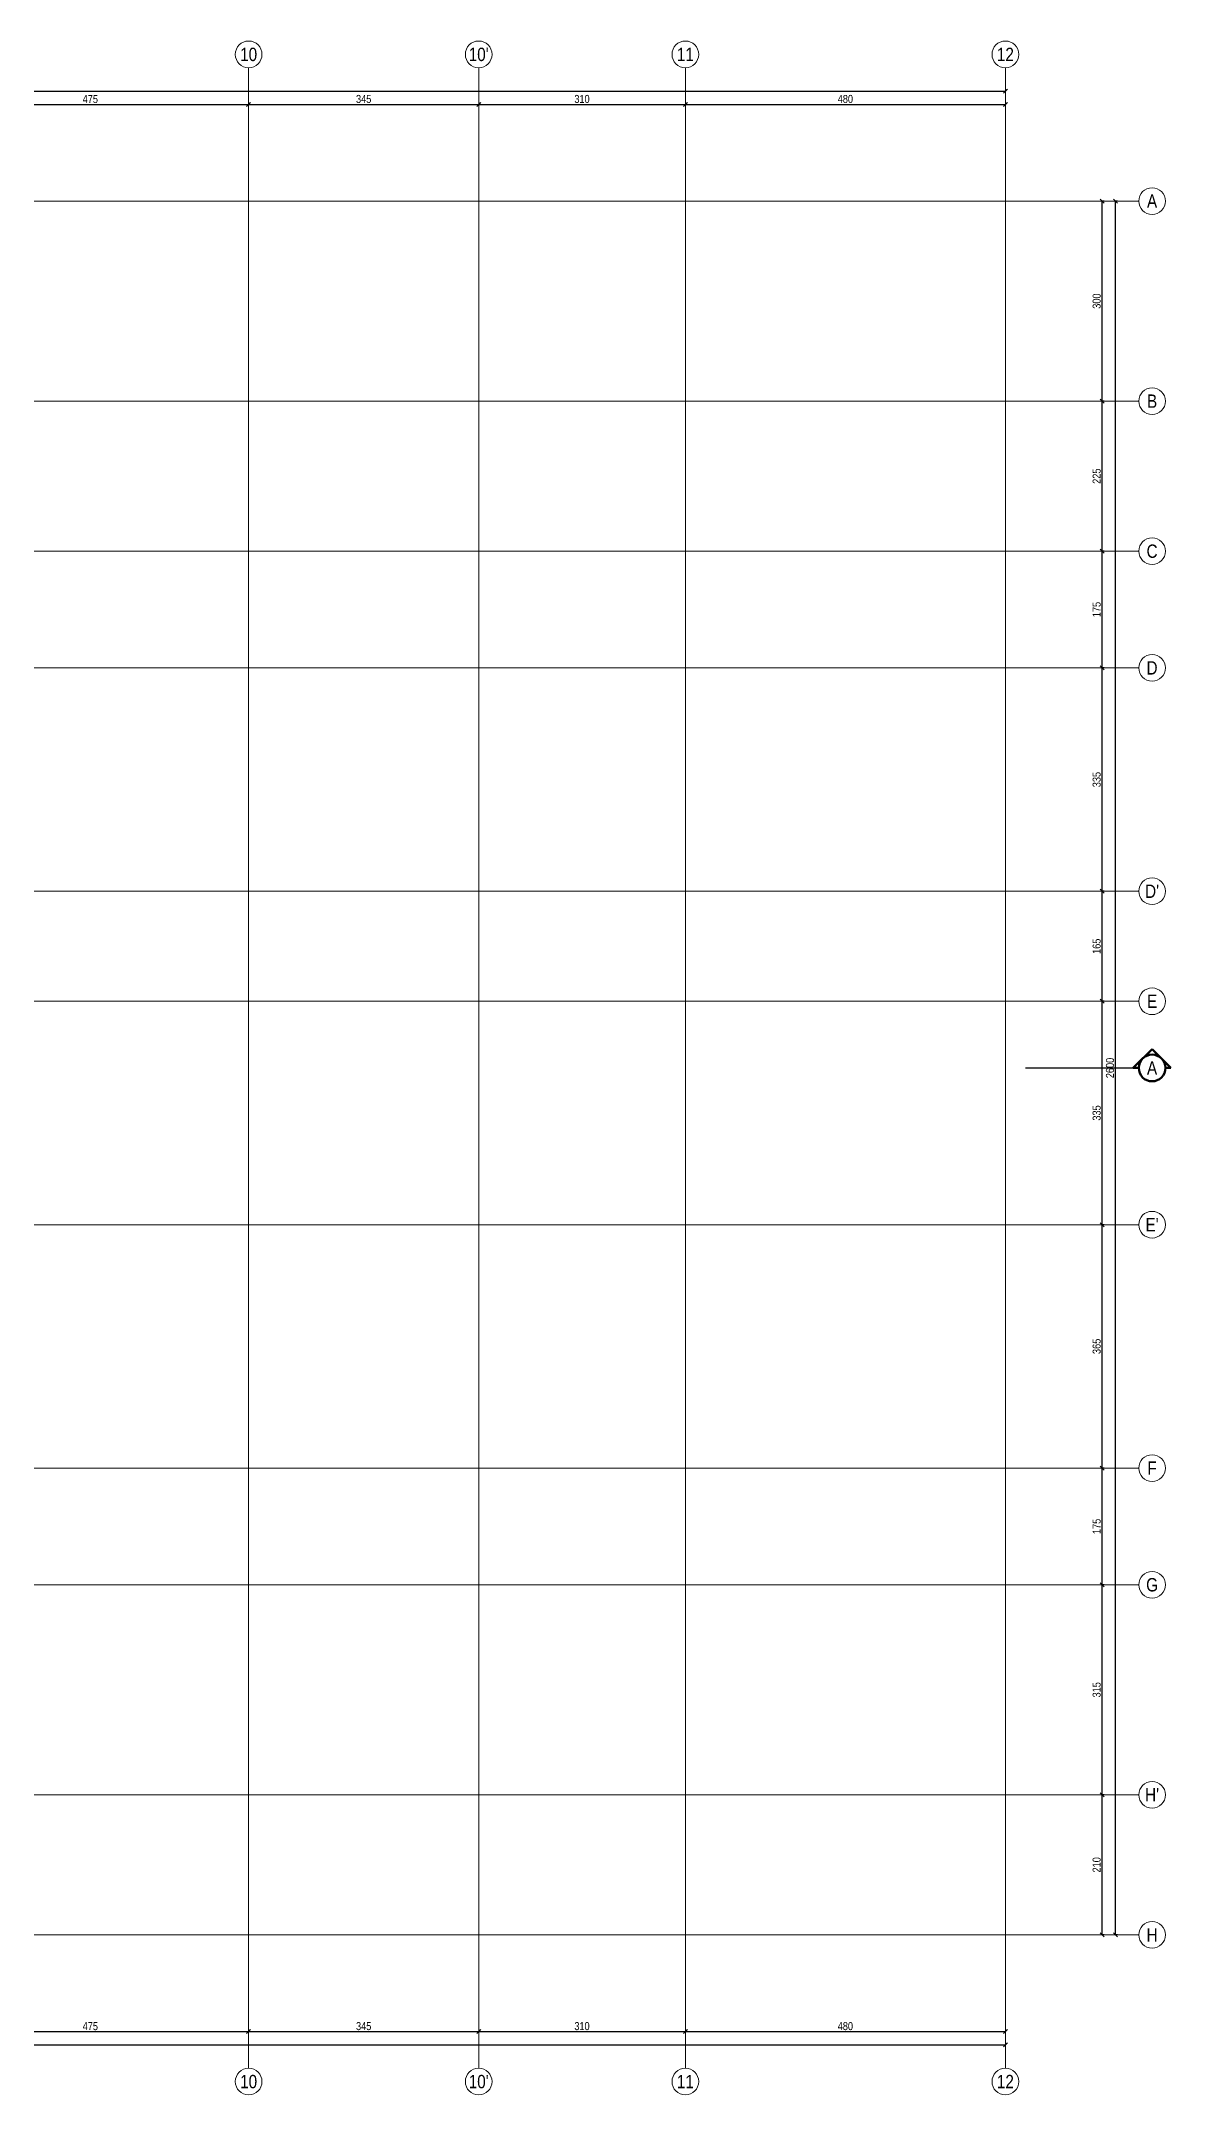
# Model space of a CAD drawing. Header units: millimetres. Extents: x 3025 to 8958, y 626 to 3949.
# Drawn here: x 7264 to 8958, y 634 to 3714 of the extents above; entities that cross this region are included whole.
import ezdxf
from ezdxf.enums import TextEntityAlignment as Align

# ---------------------------------------------------------------- set-up
doc = ezdxf.new("R2010")
doc.units = ezdxf.units.MM
doc.linetypes.add('DASHED', pattern=[0.75, 0.5, -0.25])
for name, color, linetype, lineweight in [('AKS BALONU (BEYKENT)', 7, 'Continuous', 20), ('AKS CIZGISI (BEYKENT)', 252, 'DASHED', 20), ('AKS OLCU (BEYKENT)', 200, 'Continuous', 20), ('AKS YAZISI (BEYKENT)', 3, 'Continuous', 20), ('KESIT (BEYKENT)', 151, 'Continuous', 25), ('KESIT ISMI (BEYKENT)', 6, 'Continuous', 20)]:
    doc.layers.add(name, color=color, linetype=linetype, lineweight=lineweight)
doc.styles.add('YAZI (BEYKENT)', font='')
doc.styles.get('YAZI (BEYKENT)').set_extended_font_data('Bahnschrift Light Condensed')
doc.dimstyles.new('AKS_OLCU', dxfattribs={"dimtxt": 12, "dimasz": 3, "dimexe": 0.18, "dimexo": 3, "dimgap": 2, "dimtad": 1, "dimdec": 0, "dimrnd": 0.5, "dimzin": 12, "dimdsep": 46, "dimtxsty": 'YAZI (BEYKENT)', "dimtsz": 3, "dimcen": 0.09, "dimclrt": 7, "dimadec": 0, "dimazin": 0, "dimtfac": 1, "dimtdec": 4, "dimtix": 1, "dimtmove": 0, "dimatfit": 3, "dimfxl": 1, "dimtolj": 1, "dimtzin": 0, "dimarcsym": 0})

# ---------------------------------------------------------------- blocks, each defined once
blk = doc.blocks.new('*D142')
at = {"layer": 'AKS OLCU (BEYKENT)', "color": 0, "lineweight": -2, "transparency": 16777216}
for p, q in [((3496.9, 3636.2), (3502.9, 3642.2)), ((3499.9, 3642.2), (3499.9, 3639.3)), ((3499.9, 3639.2), (8709.9, 3639.2)), ((8706.9, 3636.2), (8712.9, 3642.2)), ((8709.9, 3642.2), (8709.9, 3639.3))]:
    blk.add_line(p, q, dxfattribs=at)
at = {"layer": 'Defpoints', "color": 0, "transparency": 16777216}
for p in [(3499.9, 3639.2), (8709.9, 3639.2), (8709.9, 3639.2)]:
    blk.add_point(p, dxfattribs=at)
at = {"layer": 'AKS OLCU (BEYKENT)', "color": 7, "transparency": 16777216, "insert": (6104.9, 3647.3), "char_height": 12, "attachment_point": 5, "style": 'YAZI (BEYKENT)'}
blk.add_mtext('\\A1;5210', dxfattribs=at)
blk = doc.blocks.new('*D153')
at = {"layer": 'AKS OLCU (BEYKENT)', "color": 0, "lineweight": -2, "transparency": 16777216}
for p, q in [((7096.9, 3616.2), (7102.9, 3622.2)), ((7099.9, 3622.2), (7099.9, 3619.3)), ((7099.9, 3619.2), (7574.9, 3619.2)), ((7571.9, 3616.2), (7577.9, 3622.2)), ((7574.9, 3622.2), (7574.9, 3619.3))]:
    blk.add_line(p, q, dxfattribs=at)
at = {"layer": 'Defpoints', "color": 0, "transparency": 16777216}
for p in [(7099.9, 3619.2), (7574.9, 3619.2), (7574.9, 3619.2)]:
    blk.add_point(p, dxfattribs=at)
at = {"layer": 'AKS OLCU (BEYKENT)', "color": 7, "transparency": 16777216, "insert": (7337.4, 3627.2), "char_height": 12, "attachment_point": 5, "style": 'YAZI (BEYKENT)'}
blk.add_mtext('\\A1;475', dxfattribs=at)
blk = doc.blocks.new('*D154')
at = {"layer": 'AKS OLCU (BEYKENT)', "color": 0, "lineweight": -2, "transparency": 16777216}
for p, q in [((7571.9, 3616.2), (7577.9, 3622.2)), ((7574.9, 3622.2), (7574.9, 3619.3)), ((7574.9, 3619.2), (7919.9, 3619.2)), ((7916.9, 3616.2), (7922.9, 3622.2)), ((7919.9, 3622.2), (7919.9, 3619.3))]:
    blk.add_line(p, q, dxfattribs=at)
at = {"layer": 'Defpoints', "color": 0, "transparency": 16777216}
for p in [(7574.9, 3619.2), (7919.9, 3619.2), (7919.9, 3619.2)]:
    blk.add_point(p, dxfattribs=at)
at = {"layer": 'AKS OLCU (BEYKENT)', "color": 7, "transparency": 16777216, "insert": (7747.4, 3627.3), "char_height": 12, "attachment_point": 5, "style": 'YAZI (BEYKENT)'}
blk.add_mtext('\\A1;345', dxfattribs=at)
blk = doc.blocks.new('*D155')
at = {"layer": 'AKS OLCU (BEYKENT)', "color": 0, "lineweight": -2, "transparency": 16777216}
for p, q in [((7916.9, 3616.2), (7922.9, 3622.2)), ((7919.9, 3622.2), (7919.9, 3619.3)), ((7919.9, 3619.2), (8229.9, 3619.2)), ((8226.9, 3616.2), (8232.9, 3622.2)), ((8229.9, 3622.2), (8229.9, 3619.3))]:
    blk.add_line(p, q, dxfattribs=at)
at = {"layer": 'Defpoints', "color": 0, "transparency": 16777216}
for p in [(7919.9, 3619.2), (8229.9, 3619.2), (8229.9, 3619.2)]:
    blk.add_point(p, dxfattribs=at)
at = {"layer": 'AKS OLCU (BEYKENT)', "color": 7, "transparency": 16777216, "insert": (8074.9, 3627.3), "char_height": 12, "attachment_point": 5, "style": 'YAZI (BEYKENT)'}
blk.add_mtext('\\A1;310', dxfattribs=at)
blk = doc.blocks.new('*D156')
at = {"layer": 'AKS OLCU (BEYKENT)', "color": 0, "lineweight": -2, "transparency": 16777216}
for p, q in [((8226.9, 3616.2), (8232.9, 3622.2)), ((8229.9, 3622.2), (8229.9, 3619.3)), ((8229.9, 3619.2), (8709.9, 3619.2)), ((8706.9, 3616.2), (8712.9, 3622.2)), ((8709.9, 3622.2), (8709.9, 3619.3))]:
    blk.add_line(p, q, dxfattribs=at)
at = {"layer": 'Defpoints', "color": 0, "transparency": 16777216}
for p in [(8229.9, 3619.2), (8709.9, 3619.2), (8709.9, 3619.2)]:
    blk.add_point(p, dxfattribs=at)
at = {"layer": 'AKS OLCU (BEYKENT)', "color": 7, "transparency": 16777216, "insert": (8469.9, 3627.3), "char_height": 12, "attachment_point": 5, "style": 'YAZI (BEYKENT)'}
blk.add_mtext('\\A1;480', dxfattribs=at)
blk = doc.blocks.new('*D157')
at = {"layer": 'AKS OLCU (BEYKENT)', "color": 0, "lineweight": -2, "transparency": 16777216}
for p, q in [((3496.9, 706.2), (3502.9, 712.2)), ((3499.9, 712.2), (3499.9, 709.3)), ((3499.9, 709.2), (8709.9, 709.2)), ((8706.9, 706.2), (8712.9, 712.2)), ((8709.9, 712.2), (8709.9, 709.3))]:
    blk.add_line(p, q, dxfattribs=at)
at = {"layer": 'Defpoints', "color": 0, "transparency": 16777216}
for p in [(3499.9, 709.2), (8709.9, 709.2), (8709.9, 709.2)]:
    blk.add_point(p, dxfattribs=at)
at = {"layer": 'AKS OLCU (BEYKENT)', "color": 7, "transparency": 16777216, "insert": (6104.9, 717.3), "char_height": 12, "attachment_point": 5, "style": 'YAZI (BEYKENT)'}
blk.add_mtext('\\A1;5210', dxfattribs=at)
blk = doc.blocks.new('*D168')
at = {"layer": 'AKS OLCU (BEYKENT)', "color": 0, "lineweight": -2, "transparency": 16777216}
for p, q in [((7096.9, 726.2), (7102.9, 732.2)), ((7099.9, 732.2), (7099.9, 729.3)), ((7099.9, 729.2), (7574.9, 729.2)), ((7571.9, 726.2), (7577.9, 732.2)), ((7574.9, 732.2), (7574.9, 729.3))]:
    blk.add_line(p, q, dxfattribs=at)
at = {"layer": 'Defpoints', "color": 0, "transparency": 16777216}
for p in [(7099.9, 729.2), (7574.9, 729.2), (7574.9, 729.2)]:
    blk.add_point(p, dxfattribs=at)
at = {"layer": 'AKS OLCU (BEYKENT)', "color": 7, "transparency": 16777216, "insert": (7337.4, 737.2), "char_height": 12, "attachment_point": 5, "style": 'YAZI (BEYKENT)'}
blk.add_mtext('\\A1;475', dxfattribs=at)
blk = doc.blocks.new('*D169')
at = {"layer": 'AKS OLCU (BEYKENT)', "color": 0, "lineweight": -2, "transparency": 16777216}
for p, q in [((7571.9, 726.2), (7577.9, 732.2)), ((7574.9, 732.2), (7574.9, 729.3)), ((7574.9, 729.2), (7919.9, 729.2)), ((7916.9, 726.2), (7922.9, 732.2)), ((7919.9, 732.2), (7919.9, 729.3))]:
    blk.add_line(p, q, dxfattribs=at)
at = {"layer": 'Defpoints', "color": 0, "transparency": 16777216}
for p in [(7574.9, 729.2), (7919.9, 729.2), (7919.9, 729.2)]:
    blk.add_point(p, dxfattribs=at)
at = {"layer": 'AKS OLCU (BEYKENT)', "color": 7, "transparency": 16777216, "insert": (7747.4, 737.3), "char_height": 12, "attachment_point": 5, "style": 'YAZI (BEYKENT)'}
blk.add_mtext('\\A1;345', dxfattribs=at)
blk = doc.blocks.new('*D170')
at = {"layer": 'AKS OLCU (BEYKENT)', "color": 0, "lineweight": -2, "transparency": 16777216}
for p, q in [((7916.9, 726.2), (7922.9, 732.2)), ((7919.9, 732.2), (7919.9, 729.3)), ((7919.9, 729.2), (8229.9, 729.2)), ((8226.9, 726.2), (8232.9, 732.2)), ((8229.9, 732.2), (8229.9, 729.3))]:
    blk.add_line(p, q, dxfattribs=at)
at = {"layer": 'Defpoints', "color": 0, "transparency": 16777216}
for p in [(7919.9, 729.2), (8229.9, 729.2), (8229.9, 729.2)]:
    blk.add_point(p, dxfattribs=at)
at = {"layer": 'AKS OLCU (BEYKENT)', "color": 7, "transparency": 16777216, "insert": (8074.9, 737.3), "char_height": 12, "attachment_point": 5, "style": 'YAZI (BEYKENT)'}
blk.add_mtext('\\A1;310', dxfattribs=at)
blk = doc.blocks.new('*D171')
at = {"layer": 'AKS OLCU (BEYKENT)', "color": 0, "lineweight": -2, "transparency": 16777216}
for p, q in [((8226.9, 726.2), (8232.9, 732.2)), ((8229.9, 732.2), (8229.9, 729.3)), ((8229.9, 729.2), (8709.9, 729.2)), ((8706.9, 726.2), (8712.9, 732.2)), ((8709.9, 732.2), (8709.9, 729.3))]:
    blk.add_line(p, q, dxfattribs=at)
at = {"layer": 'Defpoints', "color": 0, "transparency": 16777216}
for p in [(8229.9, 729.2), (8709.9, 729.2), (8709.9, 729.2)]:
    blk.add_point(p, dxfattribs=at)
at = {"layer": 'AKS OLCU (BEYKENT)', "color": 7, "transparency": 16777216, "insert": (8469.9, 737.3), "char_height": 12, "attachment_point": 5, "style": 'YAZI (BEYKENT)'}
blk.add_mtext('\\A1;480', dxfattribs=at)
blk = doc.blocks.new('*D183')
at = {"layer": 'AKS OLCU (BEYKENT)', "color": 0, "lineweight": -2, "transparency": 16777216}
for p, q in [((8877.9, 3471.2), (8871.9, 3477.2)), ((8874.9, 874.2), (8874.9, 3474.2)), ((8877.9, 3474.2), (8875.1, 3474.2)), ((8877.9, 871.2), (8871.9, 877.2)), ((8877.9, 874.2), (8875.1, 874.2))]:
    blk.add_line(p, q, dxfattribs=at)
at = {"layer": 'Defpoints', "color": 0, "transparency": 16777216}
for p in [(8874.9, 3474.2), (8874.9, 3474.2), (8874.9, 874.2)]:
    blk.add_point(p, dxfattribs=at)
at = {"layer": 'AKS OLCU (BEYKENT)', "color": 7, "transparency": 16777216, "insert": (8866.8, 2174.2), "char_height": 12, "attachment_point": 5, "rotation": 90, "style": 'YAZI (BEYKENT)'}
blk.add_mtext('\\A1;2600', dxfattribs=at)
blk = doc.blocks.new('*D184')
at = {"layer": 'AKS OLCU (BEYKENT)', "color": 0, "lineweight": -2, "transparency": 16777216}
for p, q in [((8857.9, 1081.2), (8851.9, 1087.2)), ((8854.9, 874.2), (8854.9, 1084.2)), ((8857.9, 1084.2), (8855.1, 1084.2)), ((8857.9, 871.2), (8851.9, 877.2)), ((8857.9, 874.2), (8855.1, 874.2))]:
    blk.add_line(p, q, dxfattribs=at)
at = {"layer": 'Defpoints', "color": 0, "transparency": 16777216}
for p in [(8854.9, 1084.2), (8854.9, 1084.2), (8854.9, 874.2)]:
    blk.add_point(p, dxfattribs=at)
at = {"layer": 'AKS OLCU (BEYKENT)', "color": 7, "transparency": 16777216, "insert": (8846.8, 979.2), "char_height": 12, "attachment_point": 5, "rotation": 90, "style": 'YAZI (BEYKENT)'}
blk.add_mtext('\\A1;210', dxfattribs=at)
blk = doc.blocks.new('*D185')
at = {"layer": 'AKS OLCU (BEYKENT)', "color": 0, "lineweight": -2, "transparency": 16777216}
for p, q in [((8857.9, 1396.2), (8851.9, 1402.2)), ((8854.9, 1084.2), (8854.9, 1399.2)), ((8857.9, 1399.2), (8855.1, 1399.2)), ((8857.9, 1081.2), (8851.9, 1087.2)), ((8857.9, 1084.2), (8855.1, 1084.2))]:
    blk.add_line(p, q, dxfattribs=at)
at = {"layer": 'Defpoints', "color": 0, "transparency": 16777216}
for p in [(8854.9, 1399.2), (8854.9, 1399.2), (8854.9, 1084.2)]:
    blk.add_point(p, dxfattribs=at)
at = {"layer": 'AKS OLCU (BEYKENT)', "color": 7, "transparency": 16777216, "insert": (8846.8, 1241.7), "char_height": 12, "attachment_point": 5, "rotation": 90, "style": 'YAZI (BEYKENT)'}
blk.add_mtext('\\A1;315', dxfattribs=at)
blk = doc.blocks.new('*D186')
at = {"layer": 'AKS OLCU (BEYKENT)', "color": 0, "lineweight": -2, "transparency": 16777216}
for p, q in [((8857.9, 1571.2), (8851.9, 1577.2)), ((8854.9, 1399.2), (8854.9, 1574.2)), ((8857.9, 1574.2), (8855.1, 1574.2)), ((8857.9, 1396.2), (8851.9, 1402.2)), ((8857.9, 1399.2), (8855.1, 1399.2))]:
    blk.add_line(p, q, dxfattribs=at)
at = {"layer": 'Defpoints', "color": 0, "transparency": 16777216}
for p in [(8854.9, 1574.2), (8854.9, 1574.2), (8854.9, 1399.2)]:
    blk.add_point(p, dxfattribs=at)
at = {"layer": 'AKS OLCU (BEYKENT)', "color": 7, "transparency": 16777216, "insert": (8846.8, 1486.7), "char_height": 12, "attachment_point": 5, "rotation": 90, "style": 'YAZI (BEYKENT)'}
blk.add_mtext('\\A1;175', dxfattribs=at)
blk = doc.blocks.new('*D187')
at = {"layer": 'AKS OLCU (BEYKENT)', "color": 0, "lineweight": -2, "transparency": 16777216}
for p, q in [((8857.9, 1936.2), (8851.9, 1942.2)), ((8854.9, 1574.2), (8854.9, 1939.2)), ((8857.9, 1939.2), (8855.1, 1939.2)), ((8857.9, 1571.2), (8851.9, 1577.2)), ((8857.9, 1574.2), (8855.1, 1574.2))]:
    blk.add_line(p, q, dxfattribs=at)
at = {"layer": 'Defpoints', "color": 0, "transparency": 16777216}
for p in [(8854.9, 1939.2), (8854.9, 1939.2), (8854.9, 1574.2)]:
    blk.add_point(p, dxfattribs=at)
at = {"layer": 'AKS OLCU (BEYKENT)', "color": 7, "transparency": 16777216, "insert": (8846.8, 1756.7), "char_height": 12, "attachment_point": 5, "rotation": 90, "style": 'YAZI (BEYKENT)'}
blk.add_mtext('\\A1;365', dxfattribs=at)
blk = doc.blocks.new('*D188')
at = {"layer": 'AKS OLCU (BEYKENT)', "color": 0, "lineweight": -2, "transparency": 16777216}
for p, q in [((8857.9, 2271.2), (8851.9, 2277.2)), ((8854.9, 1939.2), (8854.9, 2274.2)), ((8857.9, 2274.2), (8855.1, 2274.2)), ((8857.9, 1936.2), (8851.9, 1942.2)), ((8857.9, 1939.2), (8855.1, 1939.2))]:
    blk.add_line(p, q, dxfattribs=at)
at = {"layer": 'Defpoints', "color": 0, "transparency": 16777216}
for p in [(8854.9, 2274.2), (8854.9, 2274.2), (8854.9, 1939.2)]:
    blk.add_point(p, dxfattribs=at)
at = {"layer": 'AKS OLCU (BEYKENT)', "color": 7, "transparency": 16777216, "insert": (8846.8, 2106.7), "char_height": 12, "attachment_point": 5, "rotation": 90, "style": 'YAZI (BEYKENT)'}
blk.add_mtext('\\A1;335', dxfattribs=at)
blk = doc.blocks.new('*D189')
at = {"layer": 'AKS OLCU (BEYKENT)', "color": 0, "lineweight": -2, "transparency": 16777216}
for p, q in [((8857.9, 2436.2), (8851.9, 2442.2)), ((8854.9, 2274.2), (8854.9, 2439.2)), ((8857.9, 2439.2), (8855.1, 2439.2)), ((8857.9, 2271.2), (8851.9, 2277.2)), ((8857.9, 2274.2), (8855.1, 2274.2))]:
    blk.add_line(p, q, dxfattribs=at)
at = {"layer": 'Defpoints', "color": 0, "transparency": 16777216}
for p in [(8854.9, 2439.2), (8854.9, 2439.2), (8854.9, 2274.2)]:
    blk.add_point(p, dxfattribs=at)
at = {"layer": 'AKS OLCU (BEYKENT)', "color": 7, "transparency": 16777216, "insert": (8846.8, 2356.7), "char_height": 12, "attachment_point": 5, "rotation": 90, "style": 'YAZI (BEYKENT)'}
blk.add_mtext('\\A1;165', dxfattribs=at)
blk = doc.blocks.new('*D190')
at = {"layer": 'AKS OLCU (BEYKENT)', "color": 0, "lineweight": -2, "transparency": 16777216}
for p, q in [((8857.9, 2771.2), (8851.9, 2777.2)), ((8854.9, 2439.2), (8854.9, 2774.2)), ((8857.9, 2774.2), (8855.1, 2774.2)), ((8857.9, 2436.2), (8851.9, 2442.2)), ((8857.9, 2439.2), (8855.1, 2439.2))]:
    blk.add_line(p, q, dxfattribs=at)
at = {"layer": 'Defpoints', "color": 0, "transparency": 16777216}
for p in [(8854.9, 2774.2), (8854.9, 2774.2), (8854.9, 2439.2)]:
    blk.add_point(p, dxfattribs=at)
at = {"layer": 'AKS OLCU (BEYKENT)', "color": 7, "transparency": 16777216, "insert": (8846.8, 2606.7), "char_height": 12, "attachment_point": 5, "rotation": 90, "style": 'YAZI (BEYKENT)'}
blk.add_mtext('\\A1;335', dxfattribs=at)
blk = doc.blocks.new('*D191')
at = {"layer": 'AKS OLCU (BEYKENT)', "color": 0, "lineweight": -2, "transparency": 16777216}
for p, q in [((8857.9, 2946.2), (8851.9, 2952.2)), ((8854.9, 2774.2), (8854.9, 2949.2)), ((8857.9, 2949.2), (8855.1, 2949.2)), ((8857.9, 2771.2), (8851.9, 2777.2)), ((8857.9, 2774.2), (8855.1, 2774.2))]:
    blk.add_line(p, q, dxfattribs=at)
at = {"layer": 'Defpoints', "color": 0, "transparency": 16777216}
for p in [(8854.9, 2949.2), (8854.9, 2949.2), (8854.9, 2774.2)]:
    blk.add_point(p, dxfattribs=at)
at = {"layer": 'AKS OLCU (BEYKENT)', "color": 7, "transparency": 16777216, "insert": (8846.8, 2861.7), "char_height": 12, "attachment_point": 5, "rotation": 90, "style": 'YAZI (BEYKENT)'}
blk.add_mtext('\\A1;175', dxfattribs=at)
blk = doc.blocks.new('*D192')
at = {"layer": 'AKS OLCU (BEYKENT)', "color": 0, "lineweight": -2, "transparency": 16777216}
for p, q in [((8857.9, 3171.2), (8851.9, 3177.2)), ((8854.9, 2949.2), (8854.9, 3174.2)), ((8857.9, 3174.2), (8855.1, 3174.2)), ((8857.9, 2946.2), (8851.9, 2952.2)), ((8857.9, 2949.2), (8855.1, 2949.2))]:
    blk.add_line(p, q, dxfattribs=at)
at = {"layer": 'Defpoints', "color": 0, "transparency": 16777216}
for p in [(8854.9, 3174.2), (8854.9, 3174.2), (8854.9, 2949.2)]:
    blk.add_point(p, dxfattribs=at)
at = {"layer": 'AKS OLCU (BEYKENT)', "color": 7, "transparency": 16777216, "insert": (8846.8, 3061.7), "char_height": 12, "attachment_point": 5, "rotation": 90, "style": 'YAZI (BEYKENT)'}
blk.add_mtext('\\A1;225', dxfattribs=at)
blk = doc.blocks.new('*D193')
at = {"layer": 'AKS OLCU (BEYKENT)', "color": 0, "lineweight": -2, "transparency": 16777216}
for p, q in [((8857.9, 3471.2), (8851.9, 3477.2)), ((8854.9, 3174.2), (8854.9, 3474.2)), ((8857.9, 3474.2), (8855.1, 3474.2)), ((8857.9, 3171.2), (8851.9, 3177.2)), ((8857.9, 3174.2), (8855.1, 3174.2))]:
    blk.add_line(p, q, dxfattribs=at)
at = {"layer": 'Defpoints', "color": 0, "transparency": 16777216}
for p in [(8854.9, 3474.2), (8854.9, 3474.2), (8854.9, 3174.2)]:
    blk.add_point(p, dxfattribs=at)
at = {"layer": 'AKS OLCU (BEYKENT)', "color": 7, "transparency": 16777216, "insert": (8846.8, 3324.2), "char_height": 12, "attachment_point": 5, "rotation": 90, "style": 'YAZI (BEYKENT)'}
blk.add_mtext('\\A1;300', dxfattribs=at)

msp = doc.modelspace()

# ---------------------------------------------------------------- linework, layer by layer
at = {"layer": 'AKS BALONU (BEYKENT)'}
for centre in [(7574.9, 3694.2), (7919.9, 3694.2), (8229.9, 3694.2), (8709.9, 3694.2), (8929.9, 3474.2), (8929.9, 3174.2), (8929.9, 2949.2), (8929.9, 2774.2), (8929.9, 2439.2), (8929.9, 2274.2), (8929.9, 1939.2), (8929.9, 1574.2), (8929.9, 1399.2), (8929.9, 1084.2), (8929.9, 874.2), (7574.9, 654.2), (7919.9, 654.2), (8229.9, 654.2), (8709.9, 654.2)]:
    msp.add_circle(centre, 20, dxfattribs=at)
at = {"layer": 'AKS CIZGISI (BEYKENT)'}
for p, q in [((7574.9, 674.2), (7574.9, 3674.2)), ((7919.9, 674.2), (7919.9, 3674.2)), ((8229.9, 674.2), (8229.9, 3674.2)), ((8709.9, 674.2), (8709.9, 3674.2)), ((3299.9, 3474.2), (8909.9, 3474.2)), ((3299.9, 3174.2), (8909.9, 3174.2)), ((3299.9, 2949.2), (8909.9, 2949.2)), ((3299.9, 2774.2), (8909.9, 2774.2)), ((3299.9, 2439.2), (8909.9, 2439.2)), ((3299.9, 2274.2), (8909.9, 2274.2)), ((3299.9, 1939.2), (8909.9, 1939.2)), ((3299.9, 1574.2), (8909.9, 1574.2)), ((3299.9, 1399.2), (8909.9, 1399.2)), ((3299.9, 1084.2), (8909.9, 1084.2)), ((3299.9, 874.2), (8909.9, 874.2))]:
    msp.add_line(p, q, dxfattribs=at)
at = {"layer": 'KESIT (BEYKENT)', "lineweight": 60}
for points in [[(8901.6, 2174.2), (8929.9, 2202.5)], [(8929.9, 2202.5), (8958.2, 2174.2)], [(8909.9, 2174.2), (8901.6, 2174.2)], [(8958.2, 2174.2), (8949.9, 2174.2)]]:
    msp.add_lwpolyline(points, dxfattribs=at)
at = {"layer": 'KESIT (BEYKENT)', "linetype": 'DASHED'}
msp.add_lwpolyline([(8739.9, 2174.2), (8909.9, 2174.2)], dxfattribs=at)
at = {"layer": 'KESIT (BEYKENT)', "lineweight": 60}
msp.add_circle((8929.9, 2174.2), 20, dxfattribs=at)

# ---------------------------------------------------------------- texts
at = {"layer": 'AKS YAZISI (BEYKENT)', "style": 'YAZI (BEYKENT)'}
for s, p in [('10', (7574.9, 3694.2)), ("10'", (7919.9, 3694.2)), ('11', (8229.9, 3694.2)), ('12', (8709.9, 3694.2)), ('A', (8929.9, 3474.2)), ('B', (8929.9, 3174.2)), ('C', (8929.9, 2949.2)), ('D', (8929.9, 2774.2)), ("D'", (8929.9, 2439.2)), ('E', (8929.9, 2274.2)), ("E'", (8929.9, 1939.2)), ('F', (8929.9, 1574.2)), ('G', (8929.9, 1399.2)), ("H'", (8929.9, 1084.2)), ('H', (8929.9, 874.2)), ('10', (7574.9, 654.2)), ("10'", (7919.9, 654.2)), ('11', (8229.9, 654.2)), ('12', (8709.9, 654.2))]:
    msp.add_text(s, height=20, dxfattribs=at).set_placement(p, align=Align.MIDDLE_CENTER)
at = {"layer": 'KESIT ISMI (BEYKENT)', "lineweight": 20, "style": 'YAZI (BEYKENT)'}
msp.add_text('A', height=20, dxfattribs=at).set_placement((8929.9, 2174.2), align=Align.MIDDLE_CENTER)

# ---------------------------------------------------------------- dimensions: what is measured, and where the dimension line sits
at = {"layer": 'AKS OLCU (BEYKENT)'}
for p1, p2, picture, middle in [((3499.9, 3639.2), (8709.9, 3639.2), '*D142', (6104.9, 3647.3)), ((7099.9, 3619.2), (7574.9, 3619.2), '*D153', (7337.4, 3627.2)), ((7574.9, 3619.2), (7919.9, 3619.2), '*D154', (7747.4, 3627.3)), ((7919.9, 3619.2), (8229.9, 3619.2), '*D155', (8074.9, 3627.3)), ((8229.9, 3619.2), (8709.9, 3619.2), '*D156', (8469.9, 3627.3)), ((8854.9, 3174.2), (8854.9, 3474.2), '*D193', (8846.8, 3324.2)), ((8874.9, 874.2), (8874.9, 3474.2), '*D183', (8866.8, 2174.2)), ((8854.9, 2949.2), (8854.9, 3174.2), '*D192', (8846.8, 3061.7)), ((8854.9, 2774.2), (8854.9, 2949.2), '*D191', (8846.8, 2861.7)), ((8854.9, 2439.2), (8854.9, 2774.2), '*D190', (8846.8, 2606.7)), ((8854.9, 2274.2), (8854.9, 2439.2), '*D189', (8846.8, 2356.7)), ((8854.9, 1939.2), (8854.9, 2274.2), '*D188', (8846.8, 2106.7)), ((8854.9, 1574.2), (8854.9, 1939.2), '*D187', (8846.8, 1756.7)), ((8854.9, 1399.2), (8854.9, 1574.2), '*D186', (8846.8, 1486.7)), ((8854.9, 1084.2), (8854.9, 1399.2), '*D185', (8846.8, 1241.7)), ((8854.9, 874.2), (8854.9, 1084.2), '*D184', (8846.8, 979.2)), ((7099.9, 729.2), (7574.9, 729.2), '*D168', (7337.4, 737.2)), ((7574.9, 729.2), (7919.9, 729.2), '*D169', (7747.4, 737.3)), ((7919.9, 729.2), (8229.9, 729.2), '*D170', (8074.9, 737.3)), ((8229.9, 729.2), (8709.9, 729.2), '*D171', (8469.9, 737.3)), ((3499.9, 709.2), (8709.9, 709.2), '*D157', (6104.9, 717.3))]:
    dim = msp.add_aligned_dim(p1=p1, p2=p2, distance=0, dimstyle='AKS_OLCU', dxfattribs=at)
    dim.commit()
    dim.dimension.update_dxf_attribs({"geometry": picture, "text_midpoint": middle})

doc.saveas('drawing.dxf')
